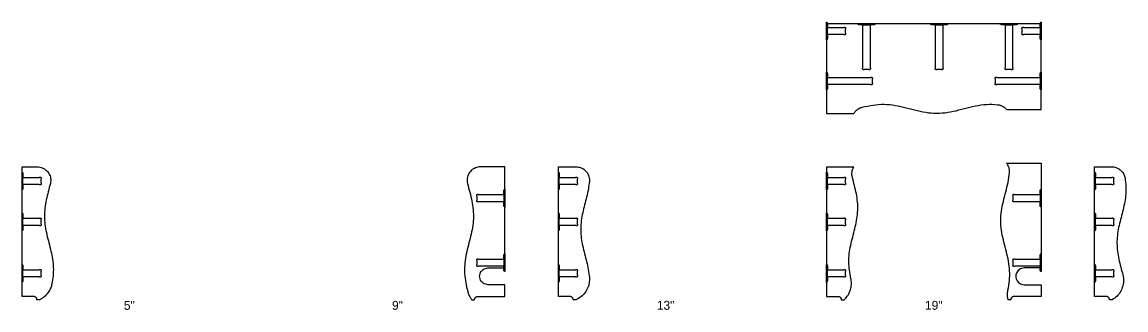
# Model space of a CAD drawing. Header units: inches. Extents: x 0 to 986, y -3 to 61.
# Drawn here: x 0 to 247, y -3 to 61.4 of the extents above; entities that cross this region are included whole.
import ezdxf
from ezdxf.enums import TextEntityAlignment as Align

# ---------------------------------------------------------------- set-up
doc = ezdxf.new("R2010")
doc.units = ezdxf.units.IN

msp = doc.modelspace()

# ---------------------------------------------------------------- linework, layer by layer
at = {"layer": 'BRACKET_CUT_LINE', "color": 4}
for p, q in [((180.2, 58.6), (180.2, 60.2)), ((188.15, 60.8), (189.75, 60.8)), ((204.4, 60.8), (206, 60.8)), ((220.03, 60.8), (221.62, 60.8)), ((227.8, 60.2), (227.8, 58.6)), ((180.2, 47.4), (180.2, 49)), ((227.8, 49), (227.8, 47.4)), ((0.2, 25.02), (0.2, 26.62)), ((120.2, 25.02), (120.2, 26.62)), ((180.2, 25.02), (180.2, 26.62)), ((240.2, 25.02), (240.2, 26.62)), ((107.8, 22.8), (107.8, 21.2)), ((227.8, 22.8), (227.8, 21.2)), ((0.2, 15.88), (0.2, 17.48)), ((120.2, 15.88), (120.2, 17.48)), ((180.2, 15.88), (180.2, 17.48)), ((240.2, 15.88), (240.2, 17.48)), ((107.8, 8.35), (107.8, 6.75)), ((227.8, 8.35), (227.8, 6.75)), ((0.2, 4.38), (0.2, 5.97)), ((120.2, 4.38), (120.2, 5.97)), ((180.2, 4.38), (180.2, 5.97)), ((240.2, 4.38), (240.2, 5.97))]:
    msp.add_line(p, q, dxfattribs=at)
at = {"layer": 'BRACKET_OUTLINE', "color": 6}
for points in [[(180, 61.4), (180.04, 61.36), (180.08, 61.32), (180.12, 61.27), (180.15, 61.22), (180.17, 61.17), (180.19, 61.11), (180.2, 61.06), (180.2, 61), (180.2, 60.2), (183.85, 60.2), (183.86, 60.22), (183.88, 60.23), (183.91, 60.24), (183.93, 60.25), (183.95, 60.26), (183.97, 60.27), (184, 60.27), (184.02, 60.27), (184.05, 60.27), (184.07, 60.27), (184.1, 60.26), (184.12, 60.25), (184.14, 60.24), (184.16, 60.23), (184.18, 60.22), (184.2, 60.2), (184.22, 60.18), (184.23, 60.16), (184.24, 60.14), (184.25, 60.12), (184.26, 60.1), (184.27, 60.07), (184.27, 60.05), (184.27, 60.02), (184.27, 60), (184.27, 59.97), (184.26, 59.95), (184.25, 59.93), (184.24, 59.91), (184.23, 59.88), (184.22, 59.86), (184.2, 59.85), (184.2, 58.95), (184.22, 58.94), (184.23, 58.92), (184.24, 58.89), (184.25, 58.87), (184.26, 58.85), (184.27, 58.83), (184.27, 58.8), (184.27, 58.78), (184.27, 58.75), (184.27, 58.73), (184.26, 58.7), (184.25, 58.68), (184.24, 58.66), (184.23, 58.64), (184.22, 58.62), (184.2, 58.6), (184.18, 58.58), (184.16, 58.57), (184.14, 58.56), (184.12, 58.55), (184.1, 58.54), (184.07, 58.53), (184.05, 58.53), (184.02, 58.53), (184, 58.53), (183.97, 58.53), (183.95, 58.54), (183.93, 58.55), (183.91, 58.56), (183.88, 58.57), (183.86, 58.58), (183.85, 58.6), (180.2, 58.6), (180.2, 57.8), (180.2, 57.74), (180.19, 57.69), (180.17, 57.63), (180.15, 57.58), (180.12, 57.53), (180.08, 57.48), (180.04, 57.44), (180, 57.4), (180, 61.4)], [(190.95, 61), (190.91, 60.96), (190.87, 60.92), (190.82, 60.88), (190.77, 60.85), (190.72, 60.83), (190.66, 60.81), (190.61, 60.8), (190.55, 60.8), (189.75, 60.8), (189.75, 51.15), (189.77, 51.14), (189.78, 51.12), (189.79, 51.09), (189.8, 51.07), (189.81, 51.05), (189.82, 51.03), (189.82, 51), (189.82, 50.98), (189.82, 50.95), (189.82, 50.93), (189.81, 50.9), (189.8, 50.88), (189.79, 50.86), (189.78, 50.84), (189.77, 50.82), (189.75, 50.8), (189.73, 50.78), (189.71, 50.77), (189.69, 50.76), (189.67, 50.75), (189.65, 50.74), (189.62, 50.73), (189.6, 50.73), (189.57, 50.73), (189.55, 50.73), (189.52, 50.73), (189.5, 50.74), (189.48, 50.75), (189.46, 50.76), (189.43, 50.77), (189.41, 50.78), (189.4, 50.8), (188.5, 50.8), (188.49, 50.78), (188.47, 50.77), (188.44, 50.76), (188.42, 50.75), (188.4, 50.74), (188.38, 50.73), (188.35, 50.73), (188.33, 50.73), (188.3, 50.73), (188.28, 50.73), (188.25, 50.74), (188.23, 50.75), (188.21, 50.76), (188.19, 50.77), (188.17, 50.78), (188.15, 50.8), (188.13, 50.82), (188.12, 50.84), (188.11, 50.86), (188.1, 50.88), (188.09, 50.9), (188.08, 50.93), (188.08, 50.95), (188.08, 50.98), (188.08, 51), (188.08, 51.03), (188.09, 51.05), (188.1, 51.07), (188.11, 51.09), (188.12, 51.12), (188.13, 51.14), (188.15, 51.15), (188.15, 60.8), (187.35, 60.8), (187.29, 60.8), (187.24, 60.81), (187.18, 60.83), (187.13, 60.85), (187.08, 60.88), (187.03, 60.92), (186.99, 60.96), (186.95, 61), (190.95, 61)], [(207.2, 61), (207.16, 60.96), (207.12, 60.92), (207.07, 60.88), (207.02, 60.85), (206.97, 60.83), (206.91, 60.81), (206.86, 60.8), (206.8, 60.8), (206, 60.8), (206, 51.15), (206.02, 51.14), (206.03, 51.12), (206.04, 51.09), (206.05, 51.07), (206.06, 51.05), (206.07, 51.03), (206.07, 51), (206.07, 50.98), (206.07, 50.95), (206.07, 50.93), (206.06, 50.9), (206.05, 50.88), (206.04, 50.86), (206.03, 50.84), (206.02, 50.82), (206, 50.8), (205.98, 50.78), (205.96, 50.77), (205.94, 50.76), (205.92, 50.75), (205.9, 50.74), (205.87, 50.73), (205.85, 50.73), (205.82, 50.73), (205.8, 50.73), (205.77, 50.73), (205.75, 50.74), (205.73, 50.75), (205.71, 50.76), (205.68, 50.77), (205.66, 50.78), (205.65, 50.8), (204.75, 50.8), (204.74, 50.78), (204.72, 50.77), (204.69, 50.76), (204.67, 50.75), (204.65, 50.74), (204.63, 50.73), (204.6, 50.73), (204.58, 50.73), (204.55, 50.73), (204.53, 50.73), (204.5, 50.74), (204.48, 50.75), (204.46, 50.76), (204.44, 50.77), (204.42, 50.78), (204.4, 50.8), (204.38, 50.82), (204.37, 50.84), (204.36, 50.86), (204.35, 50.88), (204.34, 50.9), (204.33, 50.93), (204.33, 50.95), (204.33, 50.98), (204.33, 51), (204.33, 51.03), (204.34, 51.05), (204.35, 51.07), (204.36, 51.09), (204.37, 51.12), (204.38, 51.14), (204.4, 51.15), (204.4, 60.8), (203.6, 60.8), (203.54, 60.8), (203.49, 60.81), (203.43, 60.83), (203.38, 60.85), (203.33, 60.88), (203.28, 60.92), (203.24, 60.96), (203.2, 61), (207.2, 61)], [(222.82, 61), (222.79, 60.96), (222.75, 60.92), (222.7, 60.88), (222.65, 60.85), (222.6, 60.83), (222.54, 60.81), (222.48, 60.8), (222.43, 60.8), (221.62, 60.8), (221.62, 51.15), (221.64, 51.14), (221.66, 51.12), (221.67, 51.09), (221.68, 51.07), (221.69, 51.05), (221.69, 51.03), (221.7, 51), (221.7, 50.98), (221.7, 50.95), (221.69, 50.93), (221.69, 50.9), (221.68, 50.88), (221.67, 50.86), (221.66, 50.84), (221.64, 50.82), (221.62, 50.8), (221.61, 50.78), (221.59, 50.77), (221.57, 50.76), (221.54, 50.75), (221.52, 50.74), (221.5, 50.73), (221.47, 50.73), (221.45, 50.73), (221.42, 50.73), (221.4, 50.73), (221.38, 50.74), (221.35, 50.75), (221.33, 50.76), (221.31, 50.77), (221.29, 50.78), (221.27, 50.8), (220.38, 50.8), (220.36, 50.78), (220.34, 50.77), (220.32, 50.76), (220.3, 50.75), (220.27, 50.74), (220.25, 50.73), (220.23, 50.73), (220.2, 50.73), (220.18, 50.73), (220.15, 50.73), (220.13, 50.74), (220.11, 50.75), (220.08, 50.76), (220.06, 50.77), (220.04, 50.78), (220.03, 50.8), (220.01, 50.82), (219.99, 50.84), (219.98, 50.86), (219.97, 50.88), (219.96, 50.9), (219.96, 50.93), (219.95, 50.95), (219.95, 50.98), (219.95, 51), (219.96, 51.03), (219.96, 51.05), (219.97, 51.07), (219.98, 51.09), (219.99, 51.12), (220.01, 51.14), (220.03, 51.15), (220.03, 60.8), (219.22, 60.8), (219.17, 60.8), (219.11, 60.81), (219.05, 60.83), (219, 60.85), (218.95, 60.88), (218.9, 60.92), (218.86, 60.96), (218.82, 61), (222.82, 61)], [(228, 57.4), (227.96, 57.44), (227.92, 57.48), (227.88, 57.53), (227.85, 57.58), (227.83, 57.63), (227.81, 57.69), (227.8, 57.74), (227.8, 57.8), (227.8, 58.6), (224.15, 58.6), (224.14, 58.58), (224.12, 58.57), (224.09, 58.56), (224.07, 58.55), (224.05, 58.54), (224.03, 58.53), (224, 58.53), (223.98, 58.53), (223.95, 58.53), (223.93, 58.53), (223.9, 58.54), (223.88, 58.55), (223.86, 58.56), (223.84, 58.57), (223.82, 58.58), (223.8, 58.6), (223.78, 58.62), (223.77, 58.64), (223.76, 58.66), (223.75, 58.68), (223.74, 58.7), (223.73, 58.73), (223.73, 58.75), (223.73, 58.78), (223.73, 58.8), (223.73, 58.83), (223.74, 58.85), (223.75, 58.87), (223.76, 58.89), (223.77, 58.92), (223.78, 58.94), (223.8, 58.95), (223.8, 59.85), (223.78, 59.86), (223.77, 59.88), (223.76, 59.91), (223.75, 59.93), (223.74, 59.95), (223.73, 59.97), (223.73, 60), (223.73, 60.02), (223.73, 60.05), (223.73, 60.07), (223.74, 60.1), (223.75, 60.12), (223.76, 60.14), (223.77, 60.16), (223.78, 60.18), (223.8, 60.2), (223.82, 60.22), (223.84, 60.23), (223.86, 60.24), (223.88, 60.25), (223.9, 60.26), (223.93, 60.27), (223.95, 60.27), (223.98, 60.27), (224, 60.27), (224.03, 60.27), (224.05, 60.26), (224.07, 60.25), (224.09, 60.24), (224.12, 60.23), (224.14, 60.22), (224.15, 60.2), (227.8, 60.2), (227.8, 61), (227.8, 61.06), (227.81, 61.11), (227.83, 61.17), (227.85, 61.22), (227.88, 61.27), (227.92, 61.32), (227.96, 61.36), (228, 61.4), (228, 57.4)], [(180, 50.2), (180.04, 50.16), (180.08, 50.12), (180.12, 50.07), (180.15, 50.02), (180.17, 49.97), (180.19, 49.91), (180.2, 49.86), (180.2, 49.8), (180.2, 49), (189.85, 49), (189.86, 49.02), (189.88, 49.03), (189.91, 49.04), (189.93, 49.05), (189.95, 49.06), (189.97, 49.07), (190, 49.07), (190.02, 49.07), (190.05, 49.07), (190.07, 49.07), (190.1, 49.06), (190.12, 49.05), (190.14, 49.04), (190.16, 49.03), (190.18, 49.02), (190.2, 49), (190.22, 48.98), (190.23, 48.96), (190.24, 48.94), (190.25, 48.92), (190.26, 48.9), (190.27, 48.87), (190.27, 48.85), (190.27, 48.82), (190.27, 48.8), (190.27, 48.77), (190.26, 48.75), (190.25, 48.73), (190.24, 48.71), (190.23, 48.68), (190.22, 48.66), (190.2, 48.65), (190.2, 47.75), (190.22, 47.74), (190.23, 47.72), (190.24, 47.69), (190.25, 47.67), (190.26, 47.65), (190.27, 47.63), (190.27, 47.6), (190.27, 47.58), (190.27, 47.55), (190.27, 47.53), (190.26, 47.5), (190.25, 47.48), (190.24, 47.46), (190.23, 47.44), (190.22, 47.42), (190.2, 47.4), (190.18, 47.38), (190.16, 47.37), (190.14, 47.36), (190.12, 47.35), (190.1, 47.34), (190.07, 47.33), (190.05, 47.33), (190.02, 47.33), (190, 47.33), (189.97, 47.33), (189.95, 47.34), (189.93, 47.35), (189.91, 47.36), (189.88, 47.37), (189.86, 47.38), (189.85, 47.4), (180.2, 47.4), (180.2, 46.6), (180.2, 46.54), (180.19, 46.49), (180.17, 46.43), (180.15, 46.38), (180.12, 46.33), (180.08, 46.28), (180.04, 46.24), (180, 46.2), (180, 50.2)], [(228, 46.2), (227.96, 46.24), (227.92, 46.28), (227.88, 46.33), (227.85, 46.38), (227.83, 46.43), (227.81, 46.49), (227.8, 46.54), (227.8, 46.6), (227.8, 47.4), (218.15, 47.4), (218.14, 47.38), (218.12, 47.37), (218.09, 47.36), (218.07, 47.35), (218.05, 47.34), (218.03, 47.33), (218, 47.33), (217.98, 47.33), (217.95, 47.33), (217.93, 47.33), (217.9, 47.34), (217.88, 47.35), (217.86, 47.36), (217.84, 47.37), (217.82, 47.38), (217.8, 47.4), (217.78, 47.42), (217.77, 47.44), (217.76, 47.46), (217.75, 47.48), (217.74, 47.5), (217.73, 47.53), (217.73, 47.55), (217.73, 47.58), (217.73, 47.6), (217.73, 47.63), (217.74, 47.65), (217.75, 47.67), (217.76, 47.69), (217.77, 47.72), (217.78, 47.74), (217.8, 47.75), (217.8, 48.65), (217.78, 48.66), (217.77, 48.68), (217.76, 48.71), (217.75, 48.73), (217.74, 48.75), (217.73, 48.77), (217.73, 48.8), (217.73, 48.82), (217.73, 48.85), (217.73, 48.87), (217.74, 48.9), (217.75, 48.92), (217.76, 48.94), (217.77, 48.96), (217.78, 48.98), (217.8, 49), (217.82, 49.02), (217.84, 49.03), (217.86, 49.04), (217.88, 49.05), (217.9, 49.06), (217.93, 49.07), (217.95, 49.07), (217.98, 49.07), (218, 49.07), (218.03, 49.07), (218.05, 49.06), (218.07, 49.05), (218.09, 49.04), (218.12, 49.03), (218.14, 49.02), (218.15, 49), (227.8, 49), (227.8, 49.8), (227.8, 49.86), (227.81, 49.91), (227.83, 49.97), (227.85, 50.02), (227.88, 50.07), (227.92, 50.12), (227.96, 50.16), (228, 50.2), (228, 46.2)], [(0, 27.82), (0.04, 27.79), (0.08, 27.75), (0.12, 27.7), (0.15, 27.65), (0.17, 27.6), (0.19, 27.54), (0.2, 27.48), (0.2, 27.43), (0.2, 26.62), (3.85, 26.62), (3.86, 26.64), (3.88, 26.66), (3.91, 26.67), (3.93, 26.68), (3.95, 26.69), (3.97, 26.69), (4, 26.7), (4.02, 26.7), (4.05, 26.7), (4.07, 26.69), (4.1, 26.69), (4.12, 26.68), (4.14, 26.67), (4.16, 26.66), (4.18, 26.64), (4.2, 26.62), (4.22, 26.61), (4.23, 26.59), (4.24, 26.57), (4.25, 26.54), (4.26, 26.52), (4.27, 26.5), (4.27, 26.47), (4.27, 26.45), (4.27, 26.42), (4.27, 26.4), (4.26, 26.38), (4.25, 26.35), (4.24, 26.33), (4.23, 26.31), (4.22, 26.29), (4.2, 26.27), (4.2, 25.38), (4.22, 25.36), (4.23, 25.34), (4.24, 25.32), (4.25, 25.3), (4.26, 25.27), (4.27, 25.25), (4.27, 25.23), (4.27, 25.2), (4.27, 25.18), (4.27, 25.15), (4.26, 25.13), (4.25, 25.11), (4.24, 25.08), (4.23, 25.06), (4.22, 25.04), (4.2, 25.02), (4.18, 25.01), (4.16, 24.99), (4.14, 24.98), (4.12, 24.97), (4.1, 24.96), (4.07, 24.96), (4.05, 24.95), (4.02, 24.95), (4, 24.95), (3.97, 24.96), (3.95, 24.96), (3.93, 24.97), (3.91, 24.98), (3.88, 24.99), (3.86, 25.01), (3.85, 25.02), (0.2, 25.02), (0.2, 24.22), (0.2, 24.17), (0.19, 24.11), (0.17, 24.05), (0.15, 24), (0.12, 23.95), (0.08, 23.9), (0.04, 23.86), (0, 23.82), (0, 27.82)], [(120, 27.82), (120.04, 27.79), (120.08, 27.75), (120.12, 27.7), (120.15, 27.65), (120.17, 27.6), (120.19, 27.54), (120.2, 27.48), (120.2, 27.43), (120.2, 26.62), (123.85, 26.62), (123.86, 26.64), (123.88, 26.66), (123.91, 26.67), (123.93, 26.68), (123.95, 26.69), (123.97, 26.69), (124, 26.7), (124.02, 26.7), (124.05, 26.7), (124.07, 26.69), (124.1, 26.69), (124.12, 26.68), (124.14, 26.67), (124.16, 26.66), (124.18, 26.64), (124.2, 26.62), (124.22, 26.61), (124.23, 26.59), (124.24, 26.57), (124.25, 26.54), (124.26, 26.52), (124.27, 26.5), (124.27, 26.47), (124.27, 26.45), (124.27, 26.42), (124.27, 26.4), (124.26, 26.38), (124.25, 26.35), (124.24, 26.33), (124.23, 26.31), (124.22, 26.29), (124.2, 26.27), (124.2, 25.38), (124.22, 25.36), (124.23, 25.34), (124.24, 25.32), (124.25, 25.3), (124.26, 25.27), (124.27, 25.25), (124.27, 25.23), (124.27, 25.2), (124.27, 25.18), (124.27, 25.15), (124.26, 25.13), (124.25, 25.11), (124.24, 25.08), (124.23, 25.06), (124.22, 25.04), (124.2, 25.02), (124.18, 25.01), (124.16, 24.99), (124.14, 24.98), (124.12, 24.97), (124.1, 24.96), (124.07, 24.96), (124.05, 24.95), (124.02, 24.95), (124, 24.95), (123.97, 24.96), (123.95, 24.96), (123.93, 24.97), (123.91, 24.98), (123.88, 24.99), (123.86, 25.01), (123.85, 25.02), (120.2, 25.02), (120.2, 24.22), (120.2, 24.17), (120.19, 24.11), (120.17, 24.05), (120.15, 24), (120.12, 23.95), (120.08, 23.9), (120.04, 23.86), (120, 23.82), (120, 27.82)], [(180, 27.82), (180.04, 27.79), (180.08, 27.75), (180.12, 27.7), (180.15, 27.65), (180.17, 27.6), (180.19, 27.54), (180.2, 27.48), (180.2, 27.43), (180.2, 26.62), (183.85, 26.62), (183.86, 26.64), (183.88, 26.66), (183.91, 26.67), (183.93, 26.68), (183.95, 26.69), (183.97, 26.69), (184, 26.7), (184.02, 26.7), (184.05, 26.7), (184.07, 26.69), (184.1, 26.69), (184.12, 26.68), (184.14, 26.67), (184.16, 26.66), (184.18, 26.64), (184.2, 26.62), (184.22, 26.61), (184.23, 26.59), (184.24, 26.57), (184.25, 26.54), (184.26, 26.52), (184.27, 26.5), (184.27, 26.47), (184.27, 26.45), (184.27, 26.42), (184.27, 26.4), (184.26, 26.38), (184.25, 26.35), (184.24, 26.33), (184.23, 26.31), (184.22, 26.29), (184.2, 26.27), (184.2, 25.38), (184.22, 25.36), (184.23, 25.34), (184.24, 25.32), (184.25, 25.3), (184.26, 25.27), (184.27, 25.25), (184.27, 25.23), (184.27, 25.2), (184.27, 25.18), (184.27, 25.15), (184.26, 25.13), (184.25, 25.11), (184.24, 25.08), (184.23, 25.06), (184.22, 25.04), (184.2, 25.02), (184.18, 25.01), (184.16, 24.99), (184.14, 24.98), (184.12, 24.97), (184.1, 24.96), (184.07, 24.96), (184.05, 24.95), (184.02, 24.95), (184, 24.95), (183.97, 24.96), (183.95, 24.96), (183.93, 24.97), (183.91, 24.98), (183.88, 24.99), (183.86, 25.01), (183.85, 25.02), (180.2, 25.02), (180.2, 24.22), (180.2, 24.17), (180.19, 24.11), (180.17, 24.05), (180.15, 24), (180.12, 23.95), (180.08, 23.9), (180.04, 23.86), (180, 23.82), (180, 27.82)], [(240, 27.82), (240.04, 27.79), (240.08, 27.75), (240.12, 27.7), (240.15, 27.65), (240.17, 27.6), (240.19, 27.54), (240.2, 27.48), (240.2, 27.43), (240.2, 26.62), (243.85, 26.62), (243.86, 26.64), (243.88, 26.66), (243.91, 26.67), (243.93, 26.68), (243.95, 26.69), (243.97, 26.69), (244, 26.7), (244.02, 26.7), (244.05, 26.7), (244.07, 26.69), (244.1, 26.69), (244.12, 26.68), (244.14, 26.67), (244.16, 26.66), (244.18, 26.64), (244.2, 26.62), (244.22, 26.61), (244.23, 26.59), (244.24, 26.57), (244.25, 26.54), (244.26, 26.52), (244.27, 26.5), (244.27, 26.47), (244.27, 26.45), (244.27, 26.42), (244.27, 26.4), (244.26, 26.38), (244.25, 26.35), (244.24, 26.33), (244.23, 26.31), (244.22, 26.29), (244.2, 26.27), (244.2, 25.38), (244.22, 25.36), (244.23, 25.34), (244.24, 25.32), (244.25, 25.3), (244.26, 25.27), (244.27, 25.25), (244.27, 25.23), (244.27, 25.2), (244.27, 25.18), (244.27, 25.15), (244.26, 25.13), (244.25, 25.11), (244.24, 25.08), (244.23, 25.06), (244.22, 25.04), (244.2, 25.02), (244.18, 25.01), (244.16, 24.99), (244.14, 24.98), (244.12, 24.97), (244.1, 24.96), (244.07, 24.96), (244.05, 24.95), (244.02, 24.95), (244, 24.95), (243.97, 24.96), (243.95, 24.96), (243.93, 24.97), (243.91, 24.98), (243.88, 24.99), (243.86, 25.01), (243.85, 25.02), (240.2, 25.02), (240.2, 24.22), (240.2, 24.17), (240.19, 24.11), (240.17, 24.05), (240.15, 24), (240.12, 23.95), (240.08, 23.9), (240.04, 23.86), (240, 23.82), (240, 27.82)], [(108, 20), (107.96, 20.04), (107.92, 20.08), (107.88, 20.13), (107.85, 20.18), (107.83, 20.23), (107.81, 20.29), (107.8, 20.34), (107.8, 20.4), (107.8, 21.2), (102.15, 21.2), (102.14, 21.18), (102.12, 21.17), (102.09, 21.16), (102.07, 21.15), (102.05, 21.14), (102.03, 21.13), (102, 21.13), (101.98, 21.13), (101.95, 21.13), (101.93, 21.13), (101.9, 21.14), (101.88, 21.15), (101.86, 21.16), (101.84, 21.17), (101.82, 21.18), (101.8, 21.2), (101.78, 21.22), (101.77, 21.24), (101.76, 21.26), (101.75, 21.28), (101.74, 21.3), (101.73, 21.33), (101.73, 21.35), (101.73, 21.38), (101.73, 21.4), (101.73, 21.43), (101.74, 21.45), (101.75, 21.47), (101.76, 21.49), (101.77, 21.52), (101.78, 21.54), (101.8, 21.55), (101.8, 22.45), (101.78, 22.46), (101.77, 22.48), (101.76, 22.51), (101.75, 22.53), (101.74, 22.55), (101.73, 22.57), (101.73, 22.6), (101.73, 22.62), (101.73, 22.65), (101.73, 22.67), (101.74, 22.7), (101.75, 22.72), (101.76, 22.74), (101.77, 22.76), (101.78, 22.78), (101.8, 22.8), (101.82, 22.82), (101.84, 22.83), (101.86, 22.84), (101.88, 22.85), (101.9, 22.86), (101.93, 22.87), (101.95, 22.87), (101.98, 22.87), (102, 22.87), (102.03, 22.87), (102.05, 22.86), (102.07, 22.85), (102.09, 22.84), (102.12, 22.83), (102.14, 22.82), (102.15, 22.8), (107.8, 22.8), (107.8, 23.6), (107.8, 23.66), (107.81, 23.71), (107.83, 23.77), (107.85, 23.82), (107.88, 23.87), (107.92, 23.92), (107.96, 23.96), (108, 24), (108, 20)], [(228, 20), (227.96, 20.04), (227.92, 20.08), (227.88, 20.13), (227.85, 20.18), (227.83, 20.23), (227.81, 20.29), (227.8, 20.34), (227.8, 20.4), (227.8, 21.2), (222.15, 21.2), (222.14, 21.18), (222.12, 21.17), (222.09, 21.16), (222.07, 21.15), (222.05, 21.14), (222.03, 21.13), (222, 21.13), (221.98, 21.13), (221.95, 21.13), (221.93, 21.13), (221.9, 21.14), (221.88, 21.15), (221.86, 21.16), (221.84, 21.17), (221.82, 21.18), (221.8, 21.2), (221.78, 21.22), (221.77, 21.24), (221.76, 21.26), (221.75, 21.28), (221.74, 21.3), (221.73, 21.33), (221.73, 21.35), (221.73, 21.38), (221.73, 21.4), (221.73, 21.43), (221.74, 21.45), (221.75, 21.47), (221.76, 21.49), (221.77, 21.52), (221.78, 21.54), (221.8, 21.55), (221.8, 22.45), (221.78, 22.46), (221.77, 22.48), (221.76, 22.51), (221.75, 22.53), (221.74, 22.55), (221.73, 22.57), (221.73, 22.6), (221.73, 22.62), (221.73, 22.65), (221.73, 22.67), (221.74, 22.7), (221.75, 22.72), (221.76, 22.74), (221.77, 22.76), (221.78, 22.78), (221.8, 22.8), (221.82, 22.82), (221.84, 22.83), (221.86, 22.84), (221.88, 22.85), (221.9, 22.86), (221.93, 22.87), (221.95, 22.87), (221.98, 22.87), (222, 22.87), (222.03, 22.87), (222.05, 22.86), (222.07, 22.85), (222.09, 22.84), (222.12, 22.83), (222.14, 22.82), (222.15, 22.8), (227.8, 22.8), (227.8, 23.6), (227.8, 23.66), (227.81, 23.71), (227.83, 23.77), (227.85, 23.82), (227.88, 23.87), (227.92, 23.92), (227.96, 23.96), (228, 24), (228, 20)], [(0, 18.68), (0.04, 18.64), (0.08, 18.6), (0.12, 18.55), (0.15, 18.5), (0.17, 18.45), (0.19, 18.39), (0.2, 18.33), (0.2, 18.28), (0.2, 17.48), (3.85, 17.48), (3.86, 17.49), (3.88, 17.51), (3.91, 17.52), (3.93, 17.53), (3.95, 17.54), (3.97, 17.54), (4, 17.55), (4.02, 17.55), (4.05, 17.55), (4.07, 17.54), (4.1, 17.54), (4.12, 17.53), (4.14, 17.52), (4.16, 17.51), (4.18, 17.49), (4.2, 17.48), (4.22, 17.46), (4.23, 17.44), (4.24, 17.42), (4.25, 17.39), (4.26, 17.37), (4.27, 17.35), (4.27, 17.32), (4.27, 17.3), (4.27, 17.27), (4.27, 17.25), (4.26, 17.23), (4.25, 17.2), (4.24, 17.18), (4.23, 17.16), (4.22, 17.14), (4.2, 17.12), (4.2, 16.23), (4.22, 16.21), (4.23, 16.19), (4.24, 16.17), (4.25, 16.15), (4.26, 16.12), (4.27, 16.1), (4.27, 16.08), (4.27, 16.05), (4.27, 16.03), (4.27, 16), (4.26, 15.98), (4.25, 15.96), (4.24, 15.93), (4.23, 15.91), (4.22, 15.89), (4.2, 15.88), (4.18, 15.86), (4.16, 15.84), (4.14, 15.83), (4.12, 15.82), (4.1, 15.81), (4.07, 15.81), (4.05, 15.8), (4.02, 15.8), (4, 15.8), (3.97, 15.81), (3.95, 15.81), (3.93, 15.82), (3.91, 15.83), (3.88, 15.84), (3.86, 15.86), (3.85, 15.88), (0.2, 15.88), (0.2, 15.08), (0.2, 15.02), (0.19, 14.96), (0.17, 14.9), (0.15, 14.85), (0.12, 14.8), (0.08, 14.75), (0.04, 14.71), (0, 14.68), (0, 18.68)], [(120, 18.68), (120.04, 18.64), (120.08, 18.6), (120.12, 18.55), (120.15, 18.5), (120.17, 18.45), (120.19, 18.39), (120.2, 18.33), (120.2, 18.28), (120.2, 17.48), (123.85, 17.48), (123.86, 17.49), (123.88, 17.51), (123.91, 17.52), (123.93, 17.53), (123.95, 17.54), (123.97, 17.54), (124, 17.55), (124.02, 17.55), (124.05, 17.55), (124.07, 17.54), (124.1, 17.54), (124.12, 17.53), (124.14, 17.52), (124.16, 17.51), (124.18, 17.49), (124.2, 17.48), (124.22, 17.46), (124.23, 17.44), (124.24, 17.42), (124.25, 17.39), (124.26, 17.37), (124.27, 17.35), (124.27, 17.32), (124.27, 17.3), (124.27, 17.27), (124.27, 17.25), (124.26, 17.23), (124.25, 17.2), (124.24, 17.18), (124.23, 17.16), (124.22, 17.14), (124.2, 17.12), (124.2, 16.23), (124.22, 16.21), (124.23, 16.19), (124.24, 16.17), (124.25, 16.15), (124.26, 16.12), (124.27, 16.1), (124.27, 16.08), (124.27, 16.05), (124.27, 16.03), (124.27, 16), (124.26, 15.98), (124.25, 15.96), (124.24, 15.93), (124.23, 15.91), (124.22, 15.89), (124.2, 15.88), (124.18, 15.86), (124.16, 15.84), (124.14, 15.83), (124.12, 15.82), (124.1, 15.81), (124.07, 15.81), (124.05, 15.8), (124.02, 15.8), (124, 15.8), (123.97, 15.81), (123.95, 15.81), (123.93, 15.82), (123.91, 15.83), (123.88, 15.84), (123.86, 15.86), (123.85, 15.88), (120.2, 15.88), (120.2, 15.08), (120.2, 15.02), (120.19, 14.96), (120.17, 14.9), (120.15, 14.85), (120.12, 14.8), (120.08, 14.75), (120.04, 14.71), (120, 14.68), (120, 18.68)], [(180, 18.68), (180.04, 18.64), (180.08, 18.6), (180.12, 18.55), (180.15, 18.5), (180.17, 18.45), (180.19, 18.39), (180.2, 18.33), (180.2, 18.28), (180.2, 17.48), (183.85, 17.48), (183.86, 17.49), (183.88, 17.51), (183.91, 17.52), (183.93, 17.53), (183.95, 17.54), (183.97, 17.54), (184, 17.55), (184.02, 17.55), (184.05, 17.55), (184.07, 17.54), (184.1, 17.54), (184.12, 17.53), (184.14, 17.52), (184.16, 17.51), (184.18, 17.49), (184.2, 17.48), (184.22, 17.46), (184.23, 17.44), (184.24, 17.42), (184.25, 17.39), (184.26, 17.37), (184.27, 17.35), (184.27, 17.32), (184.27, 17.3), (184.27, 17.27), (184.27, 17.25), (184.26, 17.23), (184.25, 17.2), (184.24, 17.18), (184.23, 17.16), (184.22, 17.14), (184.2, 17.12), (184.2, 16.23), (184.22, 16.21), (184.23, 16.19), (184.24, 16.17), (184.25, 16.15), (184.26, 16.12), (184.27, 16.1), (184.27, 16.08), (184.27, 16.05), (184.27, 16.03), (184.27, 16), (184.26, 15.98), (184.25, 15.96), (184.24, 15.93), (184.23, 15.91), (184.22, 15.89), (184.2, 15.88), (184.18, 15.86), (184.16, 15.84), (184.14, 15.83), (184.12, 15.82), (184.1, 15.81), (184.07, 15.81), (184.05, 15.8), (184.02, 15.8), (184, 15.8), (183.97, 15.81), (183.95, 15.81), (183.93, 15.82), (183.91, 15.83), (183.88, 15.84), (183.86, 15.86), (183.85, 15.88), (180.2, 15.88), (180.2, 15.08), (180.2, 15.02), (180.19, 14.96), (180.17, 14.9), (180.15, 14.85), (180.12, 14.8), (180.08, 14.75), (180.04, 14.71), (180, 14.68), (180, 18.68)], [(240, 18.68), (240.04, 18.64), (240.08, 18.6), (240.12, 18.55), (240.15, 18.5), (240.17, 18.45), (240.19, 18.39), (240.2, 18.33), (240.2, 18.28), (240.2, 17.48), (243.85, 17.48), (243.86, 17.49), (243.88, 17.51), (243.91, 17.52), (243.93, 17.53), (243.95, 17.54), (243.97, 17.54), (244, 17.55), (244.02, 17.55), (244.05, 17.55), (244.07, 17.54), (244.1, 17.54), (244.12, 17.53), (244.14, 17.52), (244.16, 17.51), (244.18, 17.49), (244.2, 17.48), (244.22, 17.46), (244.23, 17.44), (244.24, 17.42), (244.25, 17.39), (244.26, 17.37), (244.27, 17.35), (244.27, 17.32), (244.27, 17.3), (244.27, 17.27), (244.27, 17.25), (244.26, 17.23), (244.25, 17.2), (244.24, 17.18), (244.23, 17.16), (244.22, 17.14), (244.2, 17.12), (244.2, 16.23), (244.22, 16.21), (244.23, 16.19), (244.24, 16.17), (244.25, 16.15), (244.26, 16.12), (244.27, 16.1), (244.27, 16.08), (244.27, 16.05), (244.27, 16.03), (244.27, 16), (244.26, 15.98), (244.25, 15.96), (244.24, 15.93), (244.23, 15.91), (244.22, 15.89), (244.2, 15.88), (244.18, 15.86), (244.16, 15.84), (244.14, 15.83), (244.12, 15.82), (244.1, 15.81), (244.07, 15.81), (244.05, 15.8), (244.02, 15.8), (244, 15.8), (243.97, 15.81), (243.95, 15.81), (243.93, 15.82), (243.91, 15.83), (243.88, 15.84), (243.86, 15.86), (243.85, 15.88), (240.2, 15.88), (240.2, 15.08), (240.2, 15.02), (240.19, 14.96), (240.17, 14.9), (240.15, 14.85), (240.12, 14.8), (240.08, 14.75), (240.04, 14.71), (240, 14.68), (240, 18.68)], [(108, 5.55), (107.96, 5.59), (107.92, 5.63), (107.88, 5.68), (107.85, 5.73), (107.83, 5.78), (107.81, 5.84), (107.8, 5.89), (107.8, 5.95), (107.8, 6.75), (102.15, 6.75), (102.14, 6.73), (102.12, 6.72), (102.09, 6.71), (102.07, 6.7), (102.05, 6.69), (102.03, 6.68), (102, 6.68), (101.98, 6.68), (101.95, 6.68), (101.93, 6.68), (101.9, 6.69), (101.88, 6.7), (101.86, 6.71), (101.84, 6.72), (101.82, 6.73), (101.8, 6.75), (101.78, 6.77), (101.77, 6.79), (101.76, 6.81), (101.75, 6.83), (101.74, 6.85), (101.73, 6.88), (101.73, 6.9), (101.73, 6.93), (101.73, 6.95), (101.73, 6.98), (101.74, 7), (101.75, 7.02), (101.76, 7.04), (101.77, 7.07), (101.78, 7.09), (101.8, 7.1), (101.8, 8), (101.78, 8.01), (101.77, 8.03), (101.76, 8.06), (101.75, 8.08), (101.74, 8.1), (101.73, 8.12), (101.73, 8.15), (101.73, 8.17), (101.73, 8.2), (101.73, 8.22), (101.74, 8.25), (101.75, 8.27), (101.76, 8.29), (101.77, 8.31), (101.78, 8.33), (101.8, 8.35), (101.82, 8.37), (101.84, 8.38), (101.86, 8.39), (101.88, 8.4), (101.9, 8.41), (101.93, 8.42), (101.95, 8.42), (101.98, 8.42), (102, 8.42), (102.03, 8.42), (102.05, 8.41), (102.07, 8.4), (102.09, 8.39), (102.12, 8.38), (102.14, 8.37), (102.15, 8.35), (107.8, 8.35), (107.8, 9.15), (107.8, 9.21), (107.81, 9.26), (107.83, 9.32), (107.85, 9.37), (107.88, 9.42), (107.92, 9.47), (107.96, 9.51), (108, 9.55), (108, 5.55)], [(228, 5.55), (227.96, 5.59), (227.92, 5.63), (227.88, 5.68), (227.85, 5.73), (227.83, 5.78), (227.81, 5.84), (227.8, 5.89), (227.8, 5.95), (227.8, 6.75), (222.15, 6.75), (222.14, 6.73), (222.12, 6.72), (222.09, 6.71), (222.07, 6.7), (222.05, 6.69), (222.03, 6.68), (222, 6.68), (221.98, 6.68), (221.95, 6.68), (221.93, 6.68), (221.9, 6.69), (221.88, 6.7), (221.86, 6.71), (221.84, 6.72), (221.82, 6.73), (221.8, 6.75), (221.78, 6.77), (221.77, 6.79), (221.76, 6.81), (221.75, 6.83), (221.74, 6.85), (221.73, 6.88), (221.73, 6.9), (221.73, 6.93), (221.73, 6.95), (221.73, 6.98), (221.74, 7), (221.75, 7.02), (221.76, 7.04), (221.77, 7.07), (221.78, 7.09), (221.8, 7.1), (221.8, 8), (221.78, 8.01), (221.77, 8.03), (221.76, 8.06), (221.75, 8.08), (221.74, 8.1), (221.73, 8.12), (221.73, 8.15), (221.73, 8.17), (221.73, 8.2), (221.73, 8.22), (221.74, 8.25), (221.75, 8.27), (221.76, 8.29), (221.77, 8.31), (221.78, 8.33), (221.8, 8.35), (221.82, 8.37), (221.84, 8.38), (221.86, 8.39), (221.88, 8.4), (221.9, 8.41), (221.93, 8.42), (221.95, 8.42), (221.98, 8.42), (222, 8.42), (222.03, 8.42), (222.05, 8.41), (222.07, 8.4), (222.09, 8.39), (222.12, 8.38), (222.14, 8.37), (222.15, 8.35), (227.8, 8.35), (227.8, 9.15), (227.8, 9.21), (227.81, 9.26), (227.83, 9.32), (227.85, 9.37), (227.88, 9.42), (227.92, 9.47), (227.96, 9.51), (228, 9.55), (228, 5.55)], [(0, 7.17), (0.04, 7.14), (0.08, 7.1), (0.12, 7.05), (0.15, 7), (0.17, 6.95), (0.19, 6.89), (0.2, 6.83), (0.2, 6.78), (0.2, 5.97), (3.85, 5.97), (3.86, 5.99), (3.88, 6.01), (3.91, 6.02), (3.93, 6.03), (3.95, 6.04), (3.97, 6.04), (4, 6.05), (4.02, 6.05), (4.05, 6.05), (4.07, 6.04), (4.1, 6.04), (4.12, 6.03), (4.14, 6.02), (4.16, 6.01), (4.18, 5.99), (4.2, 5.97), (4.22, 5.96), (4.23, 5.94), (4.24, 5.92), (4.25, 5.89), (4.26, 5.87), (4.27, 5.85), (4.27, 5.82), (4.27, 5.8), (4.27, 5.77), (4.27, 5.75), (4.26, 5.73), (4.25, 5.7), (4.24, 5.68), (4.23, 5.66), (4.22, 5.64), (4.2, 5.62), (4.2, 4.73), (4.22, 4.71), (4.23, 4.69), (4.24, 4.67), (4.25, 4.65), (4.26, 4.62), (4.27, 4.6), (4.27, 4.58), (4.27, 4.55), (4.27, 4.53), (4.27, 4.5), (4.26, 4.48), (4.25, 4.46), (4.24, 4.43), (4.23, 4.41), (4.22, 4.39), (4.2, 4.38), (4.18, 4.36), (4.16, 4.34), (4.14, 4.33), (4.12, 4.32), (4.1, 4.31), (4.07, 4.31), (4.05, 4.3), (4.02, 4.3), (4, 4.3), (3.97, 4.31), (3.95, 4.31), (3.93, 4.32), (3.91, 4.33), (3.88, 4.34), (3.86, 4.36), (3.85, 4.38), (0.2, 4.38), (0.2, 3.57), (0.2, 3.52), (0.19, 3.46), (0.17, 3.4), (0.15, 3.35), (0.12, 3.3), (0.08, 3.25), (0.04, 3.21), (0, 3.17), (0, 7.17)], [(120, 7.17), (120.04, 7.14), (120.08, 7.1), (120.12, 7.05), (120.15, 7), (120.17, 6.95), (120.19, 6.89), (120.2, 6.83), (120.2, 6.78), (120.2, 5.97), (123.85, 5.97), (123.86, 5.99), (123.88, 6.01), (123.91, 6.02), (123.93, 6.03), (123.95, 6.04), (123.97, 6.04), (124, 6.05), (124.02, 6.05), (124.05, 6.05), (124.07, 6.04), (124.1, 6.04), (124.12, 6.03), (124.14, 6.02), (124.16, 6.01), (124.18, 5.99), (124.2, 5.97), (124.22, 5.96), (124.23, 5.94), (124.24, 5.92), (124.25, 5.89), (124.26, 5.87), (124.27, 5.85), (124.27, 5.82), (124.27, 5.8), (124.27, 5.77), (124.27, 5.75), (124.26, 5.73), (124.25, 5.7), (124.24, 5.68), (124.23, 5.66), (124.22, 5.64), (124.2, 5.62), (124.2, 4.73), (124.22, 4.71), (124.23, 4.69), (124.24, 4.67), (124.25, 4.65), (124.26, 4.62), (124.27, 4.6), (124.27, 4.58), (124.27, 4.55), (124.27, 4.53), (124.27, 4.5), (124.26, 4.48), (124.25, 4.46), (124.24, 4.43), (124.23, 4.41), (124.22, 4.39), (124.2, 4.38), (124.18, 4.36), (124.16, 4.34), (124.14, 4.33), (124.12, 4.32), (124.1, 4.31), (124.07, 4.31), (124.05, 4.3), (124.02, 4.3), (124, 4.3), (123.97, 4.31), (123.95, 4.31), (123.93, 4.32), (123.91, 4.33), (123.88, 4.34), (123.86, 4.36), (123.85, 4.38), (120.2, 4.38), (120.2, 3.57), (120.2, 3.52), (120.19, 3.46), (120.17, 3.4), (120.15, 3.35), (120.12, 3.3), (120.08, 3.25), (120.04, 3.21), (120, 3.17), (120, 7.17)], [(180, 7.17), (180.04, 7.14), (180.08, 7.1), (180.12, 7.05), (180.15, 7), (180.17, 6.95), (180.19, 6.89), (180.2, 6.83), (180.2, 6.78), (180.2, 5.97), (183.85, 5.97), (183.86, 5.99), (183.88, 6.01), (183.91, 6.02), (183.93, 6.03), (183.95, 6.04), (183.97, 6.04), (184, 6.05), (184.02, 6.05), (184.05, 6.05), (184.07, 6.04), (184.1, 6.04), (184.12, 6.03), (184.14, 6.02), (184.16, 6.01), (184.18, 5.99), (184.2, 5.97), (184.22, 5.96), (184.23, 5.94), (184.24, 5.92), (184.25, 5.89), (184.26, 5.87), (184.27, 5.85), (184.27, 5.82), (184.27, 5.8), (184.27, 5.77), (184.27, 5.75), (184.26, 5.73), (184.25, 5.7), (184.24, 5.68), (184.23, 5.66), (184.22, 5.64), (184.2, 5.62), (184.2, 4.73), (184.22, 4.71), (184.23, 4.69), (184.24, 4.67), (184.25, 4.65), (184.26, 4.62), (184.27, 4.6), (184.27, 4.58), (184.27, 4.55), (184.27, 4.53), (184.27, 4.5), (184.26, 4.48), (184.25, 4.46), (184.24, 4.43), (184.23, 4.41), (184.22, 4.39), (184.2, 4.38), (184.18, 4.36), (184.16, 4.34), (184.14, 4.33), (184.12, 4.32), (184.1, 4.31), (184.07, 4.31), (184.05, 4.3), (184.02, 4.3), (184, 4.3), (183.97, 4.31), (183.95, 4.31), (183.93, 4.32), (183.91, 4.33), (183.88, 4.34), (183.86, 4.36), (183.85, 4.38), (180.2, 4.38), (180.2, 3.57), (180.2, 3.52), (180.19, 3.46), (180.17, 3.4), (180.15, 3.35), (180.12, 3.3), (180.08, 3.25), (180.04, 3.21), (180, 3.17), (180, 7.17)], [(240, 7.17), (240.04, 7.14), (240.08, 7.1), (240.12, 7.05), (240.15, 7), (240.17, 6.95), (240.19, 6.89), (240.2, 6.83), (240.2, 6.78), (240.2, 5.97), (243.85, 5.97), (243.86, 5.99), (243.88, 6.01), (243.91, 6.02), (243.93, 6.03), (243.95, 6.04), (243.97, 6.04), (244, 6.05), (244.02, 6.05), (244.05, 6.05), (244.07, 6.04), (244.1, 6.04), (244.12, 6.03), (244.14, 6.02), (244.16, 6.01), (244.18, 5.99), (244.2, 5.97), (244.22, 5.96), (244.23, 5.94), (244.24, 5.92), (244.25, 5.89), (244.26, 5.87), (244.27, 5.85), (244.27, 5.82), (244.27, 5.8), (244.27, 5.77), (244.27, 5.75), (244.26, 5.73), (244.25, 5.7), (244.24, 5.68), (244.23, 5.66), (244.22, 5.64), (244.2, 5.62), (244.2, 4.73), (244.22, 4.71), (244.23, 4.69), (244.24, 4.67), (244.25, 4.65), (244.26, 4.62), (244.27, 4.6), (244.27, 4.58), (244.27, 4.55), (244.27, 4.53), (244.27, 4.5), (244.26, 4.48), (244.25, 4.46), (244.24, 4.43), (244.23, 4.41), (244.22, 4.39), (244.2, 4.38), (244.18, 4.36), (244.16, 4.34), (244.14, 4.33), (244.12, 4.32), (244.1, 4.31), (244.07, 4.31), (244.05, 4.3), (244.02, 4.3), (244, 4.3), (243.97, 4.31), (243.95, 4.31), (243.93, 4.32), (243.91, 4.33), (243.88, 4.34), (243.86, 4.36), (243.85, 4.38), (240.2, 4.38), (240.2, 3.57), (240.2, 3.52), (240.19, 3.46), (240.17, 3.4), (240.15, 3.35), (240.12, 3.3), (240.08, 3.25), (240.04, 3.21), (240, 3.17), (240, 7.17)]]:
    msp.add_lwpolyline(points, close=True, dxfattribs=at)
at = {"layer": 'SHELF_BACK', "color": 3}
msp.add_lwpolyline([(228, 61), (180, 61), (180, 40.96), (186.11, 40.96), (186.11, 40.96), (186.17, 41.06), (186.25, 41.17), (186.32, 41.27), (186.4, 41.36), (186.48, 41.46), (186.57, 41.54), (186.66, 41.63), (186.75, 41.71), (186.85, 41.79), (186.95, 41.87), (187.05, 41.94), (187.16, 42), (187.27, 42.06), (187.38, 42.12), (187.49, 42.17), (187.61, 42.22), (187.72, 42.26), (187.84, 42.3), (187.96, 42.33), (187.96, 42.33), (188.58, 42.48), (189.2, 42.61), (189.82, 42.73), (190.44, 42.83), (191.06, 42.91), (191.67, 42.97), (192.29, 42.99), (192.91, 43), (193.53, 42.98), (194.15, 42.93), (194.77, 42.85), (195.39, 42.76), (196, 42.64), (196.62, 42.51), (197.24, 42.37), (197.86, 42.21), (198.48, 42.05), (199.1, 41.89), (199.71, 41.73), (200.33, 41.58), (200.95, 41.44), (201.57, 41.31), (202.19, 41.21), (202.81, 41.12), (203.43, 41.05), (204.04, 41.01), (204.66, 41), (205.28, 41.01), (205.9, 41.05), (206.52, 41.11), (207.14, 41.2), (207.76, 41.31), (208.37, 41.43), (208.99, 41.57), (209.61, 41.72), (210.23, 41.88), (210.85, 42.04), (211.47, 42.2), (212.09, 42.36), (212.7, 42.51), (213.32, 42.64), (213.94, 42.75), (214.56, 42.85), (215.18, 42.92), (215.8, 42.97), (216.42, 43), (217.03, 43), (217.65, 42.97), (218.27, 42.91), (218.27, 42.91), (218.39, 42.9), (218.51, 42.88), (218.63, 42.85), (218.75, 42.82), (218.87, 42.79), (218.99, 42.75), (219.1, 42.7), (219.21, 42.66), (219.32, 42.6), (219.43, 42.54), (219.53, 42.48), (219.64, 42.41), (219.74, 42.34), (219.83, 42.27), (219.93, 42.19), (220.02, 42.11), (220.11, 42.02), (220.19, 41.93), (220.27, 41.84), (228, 41.84), (228, 61)], close=True, dxfattribs=at)
at = {"layer": 'SHELF_LEFT', "color": 5}
for points in [[(228, 0), (222, 0), (222, 0), (221.92, 0), (221.83, -0.02), (221.75, -0.04), (221.67, -0.07), (221.6, -0.11), (221.53, -0.16), (221.47, -0.22), (221.41, -0.28), (221.36, -0.35), (221.32, -0.42), (221.29, -0.5), (221.27, -0.58), (221.25, -0.67), (221.25, -0.75), (220.62, -0.75), (220.62, -0.75), (220.6, -0.64), (220.58, -0.53), (220.56, -0.41), (220.54, -0.3), (220.53, -0.18), (220.51, -0.07), (220.51, 0.04), (220.5, 0.16), (220.49, 0.27), (220.49, 0.39), (220.49, 0.5), (220.5, 0.62), (220.51, 0.73), (220.51, 0.85), (220.53, 0.96), (220.54, 1.08), (220.56, 1.19), (220.58, 1.3), (220.6, 1.41), (220.6, 1.41), (220.71, 1.95), (220.8, 2.49), (220.87, 3.02), (220.93, 3.56), (220.97, 4.09), (221, 4.63), (221, 5.17), (220.98, 5.7), (220.94, 6.24), (220.89, 6.77), (220.82, 7.31), (220.73, 7.85), (220.62, 8.38), (220.51, 8.92), (220.38, 9.45), (220.25, 9.99), (220.11, 10.52), (219.97, 11.06), (219.83, 11.6), (219.7, 12.13), (219.57, 12.67), (219.45, 13.2), (219.33, 13.74), (219.24, 14.28), (219.15, 14.81), (219.09, 15.35), (219.04, 15.88), (219.01, 16.42), (219, 16.96), (219.01, 17.49), (219.04, 18.03), (219.09, 18.56), (219.15, 19.1), (219.24, 19.63), (219.33, 20.17), (219.44, 20.71), (219.57, 21.24), (219.7, 21.78), (219.83, 22.31), (219.97, 22.85), (220.11, 23.39), (220.25, 23.92), (220.38, 24.46), (220.51, 24.99), (220.62, 25.53), (220.73, 26.07), (220.82, 26.6), (220.89, 27.14), (220.94, 27.67), (220.94, 27.67), (220.95, 27.8), (220.96, 27.92), (220.95, 28.04), (220.95, 28.16), (220.93, 28.28), (220.92, 28.41), (220.9, 28.53), (220.87, 28.65), (220.84, 28.76), (220.8, 28.88), (220.76, 29), (220.71, 29.11), (220.66, 29.22), (220.61, 29.33), (220.55, 29.44), (220.49, 29.54), (220.42, 29.64), (220.35, 29.74), (220.27, 29.84), (228, 29.84), (228, 6.38), (224.25, 6.38), (223.96, 6.35), (223.67, 6.28), (223.4, 6.17), (223.15, 6.02), (222.92, 5.83), (222.73, 5.6), (222.58, 5.35), (222.47, 5.08), (222.4, 4.79), (222.38, 4.5), (222.4, 4.21), (222.47, 3.92), (222.58, 3.65), (222.73, 3.4), (222.92, 3.17), (223.15, 2.98), (223.4, 2.83), (223.67, 2.72), (223.96, 2.65), (224.25, 2.62), (228, 2.62), (228, 0)], [(108, 0), (108, 2.62), (104.25, 2.62), (103.96, 2.65), (103.67, 2.72), (103.4, 2.83), (103.15, 2.98), (102.92, 3.17), (102.73, 3.4), (102.58, 3.65), (102.47, 3.92), (102.4, 4.21), (102.38, 4.5), (102.4, 4.79), (102.47, 5.08), (102.58, 5.35), (102.73, 5.6), (102.92, 5.83), (103.15, 6.02), (103.4, 6.17), (103.67, 6.28), (103.96, 6.35), (104.25, 6.38), (108, 6.38), (108, 29), (102.58, 29), (102.58, 29), (102.3, 28.99), (102.01, 28.95), (101.74, 28.88), (101.47, 28.78), (101.21, 28.66), (100.96, 28.52), (100.73, 28.36), (100.51, 28.17), (100.31, 27.96), (100.14, 27.73), (99.98, 27.49), (99.85, 27.24), (99.75, 26.97), (99.67, 26.7), (99.61, 26.42), (99.59, 26.13), (99.59, 25.85), (99.62, 25.56), (99.67, 25.28), (99.67, 25.28), (99.8, 24.79), (99.92, 24.29), (100.05, 23.8), (100.18, 23.31), (100.31, 22.81), (100.43, 22.32), (100.54, 21.83), (100.64, 21.33), (100.74, 20.84), (100.82, 20.35), (100.88, 19.86), (100.94, 19.36), (100.97, 18.87), (101, 18.38), (101, 17.88), (100.99, 17.39), (100.96, 16.9), (100.91, 16.4), (100.85, 15.91), (100.78, 15.42), (100.69, 14.92), (100.59, 14.43), (100.49, 13.94), (100.37, 13.44), (100.25, 12.95), (100.12, 12.46), (99.99, 11.97), (99.86, 11.47), (99.74, 10.98), (99.61, 10.49), (99.5, 9.99), (99.39, 9.5), (99.29, 9.01), (99.21, 8.51), (99.14, 8.02), (99.08, 7.53), (99.04, 7.03), (99.01, 6.54), (99, 6.05), (99.01, 5.55), (99.03, 5.06), (99.07, 4.57), (99.12, 4.08), (99.19, 3.58), (99.28, 3.09), (99.37, 2.6), (99.48, 2.1), (99.59, 1.61), (99.71, 1.12), (99.71, 1.12), (99.74, 1.01), (99.77, 0.9), (99.8, 0.8), (99.84, 0.69), (99.87, 0.59), (99.91, 0.49), (99.96, 0.39), (100, 0.29), (100.05, 0.19), (100.09, 0.09), (100.15, -0.01), (100.2, -0.11), (100.25, -0.2), (100.31, -0.3), (100.37, -0.39), (100.43, -0.48), (100.49, -0.57), (100.56, -0.66), (100.62, -0.75), (101.25, -0.75), (101.25, -0.75), (101.25, -0.67), (101.27, -0.58), (101.29, -0.5), (101.32, -0.42), (101.36, -0.35), (101.41, -0.28), (101.47, -0.22), (101.53, -0.16), (101.6, -0.11), (101.67, -0.07), (101.75, -0.04), (101.83, -0.02), (101.92, 0), (102, 0), (108, 0)]]:
    msp.add_lwpolyline(points, close=True, dxfattribs=at)
at = {"layer": 'SHELF_RIGHT', "color": 1}
for points in [[(0, 0), (0, 29), (3.42, 29), (3.42, 29), (3.7, 28.99), (3.99, 28.95), (4.26, 28.88), (4.53, 28.78), (4.79, 28.66), (5.04, 28.52), (5.27, 28.36), (5.49, 28.17), (5.69, 27.96), (5.86, 27.73), (6.02, 27.49), (6.15, 27.24), (6.25, 26.97), (6.33, 26.7), (6.39, 26.42), (6.41, 26.13), (6.41, 25.85), (6.38, 25.56), (6.33, 25.28), (6.33, 25.28), (6.21, 24.82), (6.09, 24.36), (5.97, 23.9), (5.86, 23.44), (5.74, 22.99), (5.62, 22.53), (5.52, 22.07), (5.41, 21.61), (5.32, 21.15), (5.24, 20.69), (5.17, 20.23), (5.11, 19.77), (5.06, 19.31), (5.02, 18.86), (5.01, 18.4), (5, 17.94), (5.01, 17.48), (5.03, 17.02), (5.07, 16.56), (5.12, 16.1), (5.18, 15.64), (5.26, 15.18), (5.35, 14.73), (5.44, 14.27), (5.54, 13.81), (5.65, 13.35), (5.77, 12.89), (5.89, 12.43), (6.01, 11.97), (6.13, 11.51), (6.24, 11.05), (6.36, 10.6), (6.47, 10.14), (6.57, 9.68), (6.67, 9.22), (6.75, 8.76), (6.82, 8.3), (6.89, 7.84), (6.94, 7.38), (6.97, 6.93), (6.99, 6.47), (7, 6.01), (6.99, 5.55), (6.97, 5.09), (6.94, 4.63), (6.89, 4.17), (6.83, 3.71), (6.75, 3.25), (6.67, 2.8), (6.67, 2.8), (6.62, 2.56), (6.55, 2.32), (6.48, 2.09), (6.39, 1.86), (6.29, 1.64), (6.18, 1.42), (6.06, 1.21), (5.93, 1), (5.79, 0.8), (5.65, 0.6), (5.49, 0.42), (5.32, 0.24), (5.14, 0.07), (4.96, -0.09), (4.77, -0.24), (4.57, -0.38), (4.37, -0.52), (4.15, -0.64), (3.94, -0.75), (3.31, -0.75), (3.31, -0.75), (3.31, -0.67), (3.29, -0.58), (3.27, -0.5), (3.24, -0.42), (3.2, -0.35), (3.15, -0.28), (3.09, -0.22), (3.03, -0.16), (2.96, -0.11), (2.89, -0.07), (2.81, -0.04), (2.73, -0.02), (2.65, 0), (2.56, 0), (0, 0)], [(120, 0), (120, 29), (123.96, 29), (123.96, 29), (124.22, 28.99), (124.48, 28.95), (124.73, 28.9), (124.98, 28.82), (125.22, 28.72), (125.45, 28.6), (125.68, 28.46), (125.88, 28.3), (126.08, 28.12), (126.25, 27.93), (126.41, 27.73), (126.55, 27.51), (126.67, 27.27), (126.77, 27.03), (126.85, 26.78), (126.91, 26.53), (126.95, 26.27), (126.96, 26.01), (126.95, 25.75), (126.95, 25.75), (126.9, 25.31), (126.85, 24.87), (126.78, 24.43), (126.71, 23.99), (126.62, 23.56), (126.53, 23.12), (126.43, 22.68), (126.32, 22.24), (126.21, 21.8), (126.1, 21.36), (125.98, 20.93), (125.87, 20.49), (125.75, 20.05), (125.64, 19.61), (125.54, 19.17), (125.44, 18.73), (125.35, 18.3), (125.27, 17.86), (125.19, 17.42), (125.13, 16.98), (125.08, 16.54), (125.04, 16.1), (125.02, 15.67), (125, 15.23), (125, 14.79), (125.01, 14.35), (125.04, 13.91), (125.08, 13.47), (125.13, 13.04), (125.19, 12.6), (125.26, 12.16), (125.35, 11.72), (125.44, 11.28), (125.54, 10.84), (125.64, 10.41), (125.75, 9.97), (125.86, 9.53), (125.98, 9.09), (126.09, 8.65), (126.2, 8.21), (126.31, 7.78), (126.42, 7.34), (126.52, 6.9), (126.62, 6.46), (126.7, 6.02), (126.78, 5.58), (126.85, 5.15), (126.9, 4.71), (126.95, 4.27), (126.95, 4.27), (126.96, 3.94), (126.96, 3.61), (126.93, 3.28), (126.88, 2.96), (126.82, 2.64), (126.73, 2.32), (126.62, 2.01), (126.48, 1.71), (126.33, 1.42), (126.17, 1.13), (125.98, 0.86), (125.77, 0.61), (125.55, 0.36), (125.32, 0.13), (125.06, -0.08), (124.8, -0.27), (124.52, -0.45), (124.24, -0.61), (123.94, -0.75), (123.31, -0.75), (123.31, -0.75), (123.31, -0.67), (123.29, -0.58), (123.27, -0.5), (123.24, -0.42), (123.2, -0.35), (123.15, -0.28), (123.09, -0.22), (123.03, -0.16), (122.96, -0.11), (122.89, -0.07), (122.81, -0.04), (122.73, -0.02), (122.65, 0), (122.56, 0), (120, 0)], [(180, 0), (182.56, 0), (182.56, 0), (182.65, 0), (182.73, -0.02), (182.81, -0.04), (182.89, -0.07), (182.96, -0.11), (183.03, -0.16), (183.09, -0.22), (183.15, -0.28), (183.2, -0.35), (183.24, -0.42), (183.27, -0.5), (183.29, -0.58), (183.31, -0.67), (183.31, -0.75), (183.94, -0.75), (183.94, -0.75), (184.14, -0.56), (184.32, -0.36), (184.5, -0.14), (184.66, 0.08), (184.82, 0.31), (184.96, 0.54), (185.08, 0.79), (185.19, 1.04), (185.29, 1.3), (185.37, 1.56), (185.44, 1.83), (185.5, 2.1), (185.54, 2.37), (185.56, 2.65), (185.57, 2.92), (185.56, 3.2), (185.54, 3.47), (185.51, 3.75), (185.45, 4.02), (185.45, 4.02), (185.36, 4.48), (185.27, 4.94), (185.19, 5.4), (185.13, 5.87), (185.07, 6.33), (185.04, 6.79), (185.01, 7.25), (185, 7.72), (185, 8.18), (185.02, 8.64), (185.06, 9.1), (185.1, 9.57), (185.16, 10.03), (185.24, 10.49), (185.32, 10.95), (185.41, 11.42), (185.52, 11.88), (185.62, 12.34), (185.74, 12.8), (185.86, 13.27), (185.98, 13.73), (186.1, 14.19), (186.22, 14.65), (186.33, 15.12), (186.45, 15.58), (186.55, 16.04), (186.65, 16.5), (186.73, 16.96), (186.81, 17.43), (186.88, 17.89), (186.93, 18.35), (186.97, 18.81), (186.99, 19.28), (187, 19.74), (186.99, 20.2), (186.98, 20.66), (186.94, 21.13), (186.89, 21.59), (186.83, 22.05), (186.76, 22.51), (186.68, 22.98), (186.58, 23.44), (186.48, 23.9), (186.37, 24.36), (186.26, 24.83), (186.14, 25.29), (186.02, 25.75), (185.9, 26.21), (185.78, 26.68), (185.78, 26.68), (185.75, 26.8), (185.72, 26.92), (185.71, 27.04), (185.69, 27.17), (185.69, 27.29), (185.68, 27.42), (185.69, 27.54), (185.69, 27.66), (185.71, 27.79), (185.72, 27.91), (185.75, 28.03), (185.77, 28.16), (185.81, 28.28), (185.85, 28.39), (185.89, 28.51), (185.94, 28.63), (185.99, 28.74), (186.05, 28.85), (186.11, 28.96), (180, 28.96), (180, 0)], [(240, 0), (240, 29), (243.84, 29), (243.84, 29), (244.06, 28.99), (244.28, 28.97), (244.5, 28.93), (244.72, 28.87), (244.93, 28.79), (245.13, 28.71), (245.33, 28.6), (245.52, 28.48), (245.7, 28.35), (245.87, 28.21), (246.03, 28.05), (246.17, 27.88), (246.31, 27.7), (246.43, 27.51), (246.53, 27.32), (246.62, 27.11), (246.7, 26.9), (246.76, 26.69), (246.8, 26.47), (246.8, 26.47), (246.86, 26.02), (246.92, 25.58), (246.96, 25.14), (246.98, 24.7), (247, 24.26), (247, 23.81), (246.99, 23.37), (246.96, 22.93), (246.92, 22.49), (246.87, 22.05), (246.81, 21.6), (246.74, 21.16), (246.65, 20.72), (246.56, 20.28), (246.46, 19.83), (246.36, 19.39), (246.25, 18.95), (246.13, 18.51), (246.02, 18.07), (245.9, 17.62), (245.79, 17.18), (245.68, 16.74), (245.57, 16.3), (245.47, 15.85), (245.37, 15.41), (245.29, 14.97), (245.21, 14.53), (245.15, 14.09), (245.09, 13.64), (245.05, 13.2), (245.02, 12.76), (245, 12.32), (245, 11.87), (245.01, 11.43), (245.03, 10.99), (245.07, 10.55), (245.12, 10.11), (245.18, 9.66), (245.25, 9.22), (245.33, 8.78), (245.43, 8.34), (245.52, 7.89), (245.63, 7.45), (245.74, 7.01), (245.85, 6.57), (245.97, 6.13), (246.08, 5.68), (246.2, 5.24), (246.31, 4.8), (246.31, 4.8), (246.38, 4.47), (246.43, 4.13), (246.45, 3.79), (246.46, 3.45), (246.43, 3.11), (246.39, 2.77), (246.32, 2.44), (246.23, 2.11), (246.12, 1.78), (245.99, 1.47), (245.83, 1.17), (245.65, 0.87), (245.46, 0.6), (245.25, 0.33), (245.02, 0.08), (244.77, -0.16), (244.5, -0.37), (244.23, -0.57), (243.94, -0.75), (243.31, -0.75), (243.31, -0.75), (243.31, -0.67), (243.29, -0.58), (243.27, -0.5), (243.24, -0.42), (243.2, -0.35), (243.15, -0.28), (243.09, -0.22), (243.03, -0.16), (242.96, -0.11), (242.89, -0.07), (242.81, -0.04), (242.73, -0.02), (242.65, 0), (242.56, 0), (240, 0)]]:
    msp.add_lwpolyline(points, close=True, dxfattribs=at)

# ---------------------------------------------------------------- texts
at = {"layer": 'LABELS', "color": 8}
for s, p in [('5"', (24, -3)), ('9"', (84, -3)), ('13"', (144, -3)), ('19"', (204, -3))]:
    msp.add_text(s, height=2, dxfattribs=at).set_placement(p, align=Align.CENTER)

doc.saveas('drawing.dxf')
